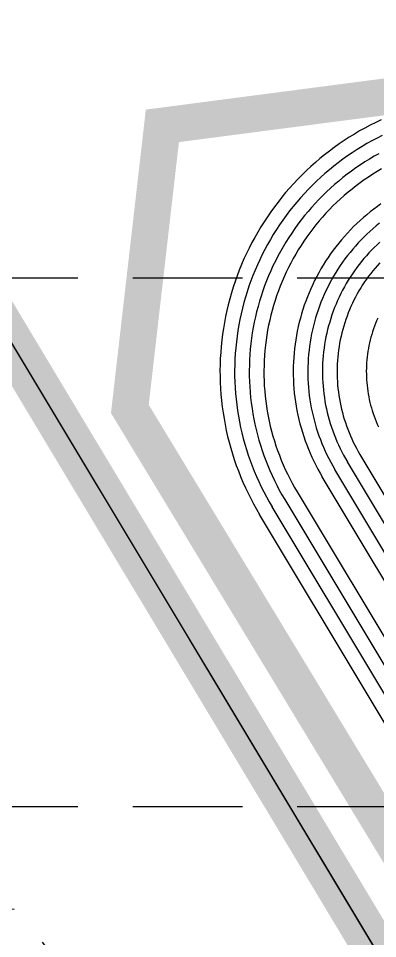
# Model space of a CAD drawing. Header units: inches. Extents: x 2439273 to 2445077, y 7048639 to 7057917.
# Drawn here: x 2442633.5 to 2442731.7, y 7055413.2 to 7055665.1 of the extents above; entities that cross this region are included whole.
import ezdxf

# ---------------------------------------------------------------- set-up
doc = ezdxf.new("R2010")
doc.units = ezdxf.units.IN
doc.header["$LTSCALE"] = 300
doc.header["$MEASUREMENT"] = 0
for name, pattern in [('DASHED', [0.29, 0.25, -0.04]), ('DASHEDX2', [0.165, 0.125, -0.04]), ('HIDDEN', [0.375, 0.25, -0.125]), ('PHANTOM', [4.25, 3.5, -0.15, 0.15, -0.15, 0.15, -0.15])]:
    doc.linetypes.add(name, pattern=pattern)
for name, color, linetype in [('BOUNDARY', 24, 'PHANTOM'), ('DRAINAGE_AREA', 250, 'DASHEDX2'), ('EC', 43, 'DASHEDX2'), ('GRID', 254, 'HIDDEN'), ('LIMITS OF DISTURBANCE', 1, 'HIDDEN'), ('new', 3, 'Continuous'), ('PC', 43, 'DASHEDX2')]:
    doc.layers.add(name, color=color, linetype=linetype)

msp = doc.modelspace()

# ---------------------------------------------------------------- linework, layer by layer
at = {"layer": 'BOUNDARY', "color": 7, "linetype": 'Continuous', "flags": 128}
msp.add_lwpolyline([(2442876.18, 7055168.29), (2442523.23, 7055757.19)], dxfattribs=at)
msp.add_lwpolyline([(2442876.18, 7055168.29), (2442523.23, 7055757.19), (2442523.23, 7055757.19, 0.076861), (2442876.71, 7055729.81), (2442876.71, 7055729.81), (2443140.66, 7055289.99)], format="xyb", dxfattribs=at)
at = {"layer": 'DRAINAGE_AREA', "color": 7, "linetype": 'DASHED', "const_width": 12, "flags": 128}
msp.add_lwpolyline([(2442523.23, 7055757.19), (2442876.18, 7055168.29), (2441748.83, 7054649.57)], dxfattribs=at)
at = {"layer": 'EC', "color": 43, "linetype": 'DASHEDX2', "flags": 128}
msp.add_lwpolyline([(2441844.2, 7054824.99), (2441875.68, 7054852.99), (2441898.86, 7054884.87), (2441905.16, 7054881.49), (2441901.87, 7054892.82), (2441900.61, 7054899), (2441905.65, 7054972.82), (2441902.22, 7055001.63), (2441869.92, 7055016.01), (2441836.85, 7055071.1), (2441839.36, 7055088.08), (2441825.34, 7055177.35), (2441816.05, 7055198.66), (2441819.07, 7055310.98), (2441814.01, 7055320.63), (2441824.21, 7055342), (2441883.65, 7055361.46), (2441929.18, 7055368.59), (2441971.97, 7055366.02), (2441999.69, 7055389.28), (2442041.4, 7055423.09), (2442109.69, 7055462.5), (2442164.52, 7055500.43), (2442165.5, 7055498.14), (2442165.59, 7055500.65), (2442238.19, 7055508.13), (2442237.21, 7055520.02), (2442234.42, 7055526.04), (2442211.66, 7055570.52), (2442166.14, 7055506.81), (2442187.56, 7055611.88), (2442191.85, 7055616.18), (2442221.35, 7055679.16), (2442221.89, 7055684.74), (2442243.9, 7055686.51), (2442302.14, 7055697.16), (2442323.1, 7055684.71), (2442407.41, 7055697.95), (2442426.6, 7055689.2), (2442491.89, 7055661.29), (2442488.06, 7055628.82), (2442487.97, 7055581.07), (2442430.33, 7055571.57), (2442396.58, 7055556.69), (2442401.85, 7055528.89), (2442403.83, 7055516.65), (2442422.84, 7055511.08), (2442497.97, 7055522.38), (2442513.86, 7055535.07), (2442604.96, 7055513.87), (2442599.47, 7055493.89), (2442606.72, 7055421.61), (2442632.72, 7055421.26), (2442643.91, 7055407.24), (2442694.82, 7055398.12), (2442722.1, 7055381.28), (2442735.3, 7055334.73), (2442736.79, 7055305.34), (2442749.48, 7055287.09), (2442762.16, 7055232.74), (2442768.45, 7055205.43), (2442748.79, 7055173.22), (2442764.99, 7055092.22), (2442784.44, 7055100.67), (2442766.69, 7055069.3), (2442750.85, 7055037.8)], dxfattribs=at)
at = {"layer": 'GRID', "linetype": 'HIDDEN', "ltscale": 0.4}
for p, q in [((2439424.76, 7055594.1), (2444925.44, 7055594.1)), ((2439424.76, 7055449.35), (2444925.44, 7055449.35))]:
    msp.add_line(p, q, dxfattribs=at)
at = {"layer": 'LIMITS OF DISTURBANCE', "linetype": 'HIDDEN', "const_width": 10, "flags": 128}
msp.add_lwpolyline([(2442886.99, 7052945.51), (2442895.43, 7053179.56), (2442913.36, 7053306.08), (2442998.8, 7053329.28), (2443093.73, 7053267.07), (2443296.25, 7053331.38), (2443338.44, 7053257.58), (2443392.24, 7053315.57), (2443340.55, 7053361.96), (2443447.09, 7053414.68), (2443517.82, 7053314.09), (2443574.97, 7053356.59), (2443489.91, 7053468.17), (2443446.06, 7053438.95), (2443383.6, 7053614.29), (2443418.05, 7053884.17), (2443327.03, 7054031.84), (2443323.07, 7054052.94), (2443416.73, 7054128.1), (2443524.9, 7054050.3), (2443573.71, 7054048.98), (2443787.41, 7054200.62), (2444024.68, 7054478.24), (2444110.5, 7054653.51), (2444155.29, 7054902.89), (2444160.77, 7055069.77), (2444147.31, 7055200.65), (2444077.57, 7055450.67), (2443950.4, 7055673.72), (2443333.94, 7055400.63), (2443359.36, 7055365.05), (2443134.35, 7055268.48), (2442886.46, 7055663.65), (2442672.88, 7055635.7), (2442663.99, 7055558.19), (2442899.02, 7055169.89), (2442892.76, 7055099.78), (2442914.05, 7055045.94), (2443178.35, 7054615.25), (2442985.45, 7054501.31), (2442726.73, 7054920.14), (2442733.57, 7054854.12), (2442852.43, 7053970.46), (2442450.39, 7053675.08), (2441832.15, 7054504.96), (2441778.69, 7054488.78), (2441880.34, 7054326.59), (2442122.98, 7053975.48), (2442344.49, 7053665.13), (2442528.89, 7053430.2), (2442805.16, 7053043.91), (2442834.55, 7052997.62)], close=True, dxfattribs=at)
at = {"layer": 'new', "color": 3, "linetype": 'PHANTOM', "flags": 128}
msp.add_lwpolyline([(2442876.18, 7055168.29), (2442523.23, 7055757.19), (2442523.23, 7055757.19, 0.076861), (2442876.71, 7055729.81), (2442876.71, 7055729.81), (2443140.66, 7055289.99)], format="xyb", dxfattribs=at)
at = {"layer": 'PC', "color": 24, "linetype": 'Continuous', "flags": 128}
for points in [[(2442732.69, 7055637.34), (2442731.19, 7055636.62), (2442729.72, 7055635.88), (2442728.25, 7055635.1), (2442726.81, 7055634.3), (2442725.38, 7055633.46), (2442723.98, 7055632.59), (2442722.59, 7055631.69), (2442721.22, 7055630.75), (2442719.87, 7055629.79), (2442718.54, 7055628.81), (2442717.24, 7055627.79), (2442715.96, 7055626.74), (2442714.7, 7055625.67), (2442713.46, 7055624.57), (2442712.25, 7055623.44), (2442711.06, 7055622.28), (2442709.9, 7055621.11), (2442708.77, 7055619.9), (2442707.66, 7055618.67), (2442706.58, 7055617.42), (2442705.52, 7055616.14), (2442704.49, 7055614.84), (2442703.5, 7055613.52), (2442702.53, 7055612.18), (2442701.59, 7055610.82), (2442700.68, 7055609.44), (2442699.8, 7055608.03), (2442698.95, 7055606.61), (2442698.14, 7055605.17), (2442697.35, 7055603.72), (2442696.6, 7055602.24), (2442695.88, 7055600.75), (2442695.19, 7055599.25), (2442694.53, 7055597.73), (2442693.91, 7055596.2), (2442693.32, 7055594.65), (2442692.76, 7055593.09), (2442692.24, 7055591.52), (2442691.76, 7055589.94), (2442691.3, 7055588.34), (2442690.89, 7055586.74), (2442690.5, 7055585.13), (2442690.16, 7055583.51), (2442689.84, 7055581.89), (2442689.57, 7055580.26), (2442689.33, 7055578.62), (2442689.12, 7055576.98), (2442688.95, 7055575.33), (2442688.82, 7055573.68), (2442688.72, 7055572.03), (2442688.66, 7055570.37), (2442688.63, 7055568.72), (2442688.64, 7055567.06), (2442688.69, 7055565.41), (2442688.77, 7055563.76), (2442688.89, 7055562.11), (2442689.05, 7055560.46), (2442689.24, 7055558.81), (2442689.46, 7055557.17), (2442689.73, 7055555.54), (2442690.02, 7055553.91), (2442690.36, 7055552.29), (2442690.72, 7055550.68), (2442691.13, 7055549.07), (2442691.56, 7055547.48), (2442692.04, 7055545.89), (2442692.54, 7055544.31), (2442693.08, 7055542.75), (2442693.66, 7055541.2), (2442694.27, 7055539.66), (2442694.91, 7055538.13), (2442695.59, 7055536.62), (2442696.29, 7055535.13), (2442697.03, 7055533.65), (2442697.81, 7055532.18), (2442698.61, 7055530.73), (2442699.45, 7055529.31)], [(2442732.95, 7055633.03), (2442731.55, 7055632.33), (2442730.17, 7055631.59), (2442728.8, 7055630.83), (2442727.45, 7055630.03), (2442726.12, 7055629.21), (2442724.8, 7055628.35), (2442723.5, 7055627.47), (2442722.23, 7055626.56), (2442720.97, 7055625.62), (2442719.73, 7055624.66), (2442718.52, 7055623.67), (2442717.32, 7055622.65), (2442716.15, 7055621.61), (2442715.01, 7055620.54), (2442713.88, 7055619.45), (2442712.78, 7055618.33), (2442711.71, 7055617.19), (2442710.66, 7055616.02), (2442709.63, 7055614.84), (2442708.63, 7055613.63), (2442707.66, 7055612.4), (2442706.71, 7055611.15), (2442705.8, 7055609.88), (2442704.91, 7055608.59), (2442704.05, 7055607.28), (2442703.21, 7055605.95), (2442702.41, 7055604.6), (2442701.64, 7055603.24), (2442700.89, 7055601.86), (2442700.18, 7055600.46), (2442699.49, 7055599.05), (2442698.84, 7055597.62), (2442698.22, 7055596.18), (2442697.63, 7055594.73), (2442697.07, 7055593.27), (2442696.55, 7055591.79), (2442696.05, 7055590.3), (2442695.59, 7055588.8), (2442695.16, 7055587.29), (2442694.77, 7055585.78), (2442694.41, 7055584.25), (2442694.08, 7055582.72), (2442693.78, 7055581.18), (2442693.52, 7055579.63), (2442693.29, 7055578.08), (2442693.1, 7055576.52), (2442692.94, 7055574.96), (2442692.81, 7055573.4), (2442692.72, 7055571.84), (2442692.66, 7055570.27), (2442692.63, 7055568.7), (2442692.64, 7055567.13), (2442692.69, 7055565.57), (2442692.77, 7055564), (2442692.88, 7055562.44), (2442693.03, 7055560.87), (2442693.21, 7055559.32), (2442693.42, 7055557.76), (2442693.67, 7055556.22), (2442693.95, 7055554.67), (2442694.26, 7055553.14), (2442694.61, 7055551.61), (2442694.99, 7055550.09), (2442695.41, 7055548.58), (2442695.86, 7055547.07), (2442696.34, 7055545.58), (2442696.85, 7055544.1), (2442697.39, 7055542.63), (2442697.97, 7055541.17), (2442698.58, 7055539.72), (2442699.22, 7055538.29), (2442699.89, 7055536.88), (2442700.59, 7055535.47), (2442701.32, 7055534.09), (2442702.08, 7055532.72), (2442702.88, 7055531.36)], [(2442732.08, 7055628.08), (2442730.79, 7055627.36), (2442729.51, 7055626.61), (2442728.26, 7055625.83), (2442727.01, 7055625.02), (2442725.79, 7055624.19), (2442724.58, 7055623.33), (2442723.39, 7055622.44), (2442722.23, 7055621.53), (2442721.08, 7055620.6), (2442719.95, 7055619.64), (2442718.85, 7055618.65), (2442717.76, 7055617.64), (2442716.7, 7055616.61), (2442715.66, 7055615.55), (2442714.65, 7055614.48), (2442713.65, 7055613.38), (2442712.69, 7055612.26), (2442711.74, 7055611.12), (2442710.83, 7055609.95), (2442709.93, 7055608.77), (2442709.07, 7055607.57), (2442708.23, 7055606.35), (2442707.41, 7055605.11), (2442706.63, 7055603.86), (2442705.87, 7055602.59), (2442705.14, 7055601.3), (2442704.43, 7055600), (2442703.76, 7055598.68), (2442703.11, 7055597.35), (2442702.5, 7055596), (2442701.91, 7055594.64), (2442701.35, 7055593.27), (2442700.83, 7055591.88), (2442700.33, 7055590.49), (2442699.86, 7055589.08), (2442699.43, 7055587.67), (2442699.02, 7055586.24), (2442698.65, 7055584.81), (2442698.31, 7055583.37), (2442698, 7055581.92), (2442697.72, 7055580.47), (2442697.47, 7055579.01), (2442697.25, 7055577.54), (2442697.07, 7055576.07), (2442696.92, 7055574.6), (2442696.8, 7055573.12), (2442696.71, 7055571.64), (2442696.66, 7055570.16), (2442696.63, 7055568.68), (2442696.64, 7055567.2), (2442696.69, 7055565.72), (2442696.76, 7055564.24), (2442696.87, 7055562.77), (2442697, 7055561.29), (2442697.17, 7055559.82), (2442697.38, 7055558.35), (2442697.61, 7055556.89), (2442697.88, 7055555.43), (2442698.17, 7055553.98), (2442698.5, 7055552.54), (2442698.86, 7055551.1), (2442699.26, 7055549.68), (2442699.68, 7055548.26), (2442700.13, 7055546.85), (2442700.62, 7055545.45), (2442701.13, 7055544.06), (2442701.67, 7055542.68), (2442702.25, 7055541.32), (2442702.85, 7055539.96), (2442703.49, 7055538.63), (2442704.15, 7055537.3), (2442704.84, 7055535.99), (2442705.56, 7055534.7), (2442706.31, 7055533.42)], [(2442732.78, 7055623.89), (2442731.58, 7055623.18), (2442730.4, 7055622.45), (2442729.23, 7055621.69), (2442728.07, 7055620.91), (2442726.94, 7055620.1), (2442725.82, 7055619.26), (2442724.72, 7055618.41), (2442723.64, 7055617.53), (2442722.58, 7055616.62), (2442721.54, 7055615.69), (2442720.52, 7055614.74), (2442719.52, 7055613.77), (2442718.54, 7055612.78), (2442717.59, 7055611.77), (2442716.65, 7055610.73), (2442715.74, 7055609.68), (2442714.85, 7055608.6), (2442713.99, 7055607.51), (2442713.15, 7055606.4), (2442712.33, 7055605.27), (2442711.54, 7055604.12), (2442710.78, 7055602.95), (2442710.04, 7055601.77), (2442709.32, 7055600.58), (2442708.64, 7055599.36), (2442707.97, 7055598.14), (2442707.34, 7055596.9), (2442706.73, 7055595.64), (2442706.15, 7055594.37), (2442705.6, 7055593.09), (2442705.08, 7055591.8), (2442704.58, 7055590.5), (2442704.11, 7055589.19), (2442703.67, 7055587.86), (2442703.26, 7055586.53), (2442702.88, 7055585.19), (2442702.53, 7055583.84), (2442702.21, 7055582.49), (2442701.92, 7055581.12), (2442701.65, 7055579.75), (2442701.42, 7055578.38), (2442701.22, 7055577), (2442701.04, 7055575.62), (2442700.9, 7055574.23), (2442700.79, 7055572.84), (2442700.71, 7055571.45), (2442700.66, 7055570.06), (2442700.63, 7055568.67), (2442700.64, 7055567.27), (2442700.68, 7055565.88), (2442700.75, 7055564.49), (2442700.85, 7055563.1), (2442700.98, 7055561.71), (2442701.14, 7055560.32), (2442701.33, 7055558.94), (2442701.55, 7055557.57), (2442701.8, 7055556.2), (2442702.08, 7055554.83), (2442702.39, 7055553.47), (2442702.73, 7055552.12), (2442703.1, 7055550.78), (2442703.5, 7055549.44), (2442703.93, 7055548.11), (2442704.38, 7055546.8), (2442704.87, 7055545.49), (2442705.38, 7055544.19), (2442705.92, 7055542.91), (2442706.49, 7055541.64), (2442707.08, 7055540.38), (2442707.71, 7055539.13), (2442708.36, 7055537.9), (2442709.03, 7055536.68), (2442709.74, 7055535.47)], [(2442732.64, 7055614.34), (2442731.65, 7055613.63), (2442730.67, 7055612.9), (2442729.71, 7055612.15), (2442728.77, 7055611.38), (2442727.84, 7055610.59), (2442726.93, 7055609.78), (2442726.03, 7055608.95), (2442725.16, 7055608.1), (2442724.3, 7055607.23), (2442723.47, 7055606.34), (2442722.65, 7055605.44), (2442721.85, 7055604.51), (2442721.08, 7055603.57), (2442720.32, 7055602.62), (2442719.59, 7055601.64), (2442718.87, 7055600.65), (2442718.18, 7055599.65), (2442717.51, 7055598.63), (2442716.86, 7055597.6), (2442716.24, 7055596.55), (2442715.64, 7055595.49), (2442715.06, 7055594.42), (2442714.5, 7055593.33), (2442713.97, 7055592.23), (2442713.46, 7055591.12), (2442712.98, 7055590), (2442712.52, 7055588.87), (2442712.09, 7055587.73), (2442711.68, 7055586.59), (2442711.29, 7055585.43), (2442710.93, 7055584.26), (2442710.6, 7055583.09), (2442710.29, 7055581.91), (2442710.01, 7055580.72), (2442709.76, 7055579.53), (2442709.53, 7055578.33), (2442709.32, 7055577.13), (2442709.14, 7055575.92), (2442708.99, 7055574.71), (2442708.87, 7055573.5), (2442708.77, 7055572.28), (2442708.7, 7055571.07), (2442708.65, 7055569.85), (2442708.63, 7055568.63), (2442708.64, 7055567.41), (2442708.68, 7055566.19), (2442708.74, 7055564.97), (2442708.82, 7055563.76), (2442708.94, 7055562.54), (2442709.08, 7055561.33), (2442709.25, 7055560.12), (2442709.44, 7055558.92), (2442709.66, 7055557.72), (2442709.9, 7055556.52), (2442710.17, 7055555.33), (2442710.47, 7055554.15), (2442710.79, 7055552.98), (2442711.14, 7055551.81), (2442711.51, 7055550.65), (2442711.91, 7055549.49), (2442712.34, 7055548.35), (2442712.79, 7055547.22), (2442713.26, 7055546.09), (2442713.76, 7055544.98), (2442714.28, 7055543.88), (2442714.82, 7055542.78), (2442715.39, 7055541.71), (2442715.98, 7055540.64), (2442716.6, 7055539.59)], [(2442732.21, 7055609.03), (2442731.33, 7055608.31), (2442730.47, 7055607.58), (2442729.62, 7055606.82), (2442728.79, 7055606.05), (2442727.98, 7055605.26), (2442727.18, 7055604.45), (2442726.41, 7055603.63), (2442725.65, 7055602.79), (2442724.91, 7055601.93), (2442724.19, 7055601.06), (2442723.49, 7055600.17), (2442722.8, 7055599.27), (2442722.14, 7055598.35), (2442721.5, 7055597.42), (2442720.88, 7055596.47), (2442720.27, 7055595.51), (2442719.69, 7055594.54), (2442719.13, 7055593.55), (2442718.6, 7055592.56), (2442718.08, 7055591.55), (2442717.59, 7055590.53), (2442717.12, 7055589.5), (2442716.67, 7055588.46), (2442716.24, 7055587.41), (2442715.84, 7055586.35), (2442715.46, 7055585.28), (2442715.1, 7055584.21), (2442714.77, 7055583.13), (2442714.46, 7055582.04), (2442714.17, 7055580.94), (2442713.91, 7055579.84), (2442713.68, 7055578.73), (2442713.46, 7055577.62), (2442713.27, 7055576.5), (2442713.11, 7055575.38), (2442712.97, 7055574.26), (2442712.85, 7055573.13), (2442712.76, 7055572.01), (2442712.69, 7055570.88), (2442712.65, 7055569.74), (2442712.63, 7055568.61), (2442712.64, 7055567.48), (2442712.67, 7055566.35), (2442712.73, 7055565.22), (2442712.81, 7055564.09), (2442712.92, 7055562.96), (2442713.05, 7055561.83), (2442713.2, 7055560.71), (2442713.38, 7055559.59), (2442713.58, 7055558.48), (2442713.81, 7055557.37), (2442714.06, 7055556.27), (2442714.34, 7055555.17), (2442714.64, 7055554.08), (2442714.96, 7055552.99), (2442715.31, 7055551.91), (2442715.68, 7055550.84), (2442716.07, 7055549.78), (2442716.49, 7055548.73), (2442716.93, 7055547.68), (2442717.39, 7055546.65), (2442717.87, 7055545.63), (2442718.38, 7055544.61), (2442718.91, 7055543.61), (2442719.46, 7055542.62), (2442720.03, 7055541.64)], [(2442732.31, 7055603.86), (2442731.55, 7055603.15), (2442730.8, 7055602.42), (2442730.07, 7055601.68), (2442729.35, 7055600.92), (2442728.65, 7055600.14), (2442727.97, 7055599.35), (2442727.3, 7055598.54), (2442726.65, 7055597.72), (2442726.02, 7055596.89), (2442725.41, 7055596.04), (2442724.82, 7055595.18), (2442724.24, 7055594.31), (2442723.69, 7055593.42), (2442723.15, 7055592.53), (2442722.63, 7055591.62), (2442722.14, 7055590.7), (2442721.66, 7055589.77), (2442721.21, 7055588.82), (2442720.77, 7055587.87), (2442720.36, 7055586.91), (2442719.96, 7055585.95), (2442719.59, 7055584.97), (2442719.24, 7055583.98), (2442718.91, 7055582.99), (2442718.61, 7055581.99), (2442718.32, 7055580.99), (2442718.06, 7055579.98), (2442717.81, 7055578.96), (2442717.6, 7055577.94), (2442717.4, 7055576.91), (2442717.22, 7055575.88), (2442717.07, 7055574.85), (2442716.94, 7055573.81), (2442716.83, 7055572.77), (2442716.75, 7055571.73), (2442716.69, 7055570.68), (2442716.65, 7055569.64), (2442716.63, 7055568.59), (2442716.64, 7055567.55), (2442716.67, 7055566.5), (2442716.72, 7055565.46), (2442716.8, 7055564.42), (2442716.89, 7055563.38), (2442717.01, 7055562.34), (2442717.16, 7055561.3), (2442717.32, 7055560.27), (2442717.51, 7055559.24), (2442717.72, 7055558.22), (2442717.95, 7055557.2), (2442718.21, 7055556.18), (2442718.48, 7055555.18), (2442718.78, 7055554.17), (2442719.1, 7055553.18), (2442719.44, 7055552.19), (2442719.81, 7055551.21), (2442720.19, 7055550.24), (2442720.6, 7055549.28), (2442721.02, 7055548.32), (2442721.47, 7055547.38), (2442721.94, 7055546.44), (2442722.43, 7055545.52), (2442722.93, 7055544.6), (2442723.46, 7055543.7)], [(2442732.29, 7055598.21), (2442731.65, 7055597.49), (2442731.02, 7055596.77), (2442730.41, 7055596.03), (2442729.82, 7055595.28), (2442729.24, 7055594.51), (2442728.68, 7055593.74), (2442728.13, 7055592.95), (2442727.61, 7055592.15), (2442727.1, 7055591.34), (2442726.61, 7055590.51), (2442726.13, 7055589.68), (2442725.68, 7055588.84), (2442725.24, 7055587.98), (2442724.83, 7055587.12), (2442724.43, 7055586.25), (2442724.05, 7055585.37), (2442723.69, 7055584.48), (2442723.35, 7055583.59), (2442723.02, 7055582.68), (2442722.72, 7055581.77), (2442722.44, 7055580.86), (2442722.18, 7055579.94), (2442721.94, 7055579.01), (2442721.72, 7055578.08), (2442721.52, 7055577.14), (2442721.33, 7055576.2), (2442721.17, 7055575.25), (2442721.03, 7055574.31), (2442720.92, 7055573.36), (2442720.82, 7055572.4), (2442720.74, 7055571.45), (2442720.68, 7055570.49), (2442720.65, 7055569.53), (2442720.63, 7055568.57), (2442720.64, 7055567.62), (2442720.67, 7055566.66), (2442720.71, 7055565.7), (2442720.78, 7055564.75), (2442720.87, 7055563.79), (2442720.98, 7055562.84), (2442721.11, 7055561.89), (2442721.27, 7055560.94), (2442721.44, 7055560), (2442721.63, 7055559.06), (2442721.84, 7055558.13), (2442722.08, 7055557.2), (2442722.33, 7055556.28), (2442722.6, 7055555.36), (2442722.9, 7055554.45), (2442723.21, 7055553.54), (2442723.54, 7055552.64), (2442723.9, 7055551.75), (2442724.27, 7055550.87), (2442724.66, 7055549.99), (2442725.07, 7055549.13), (2442725.5, 7055548.27), (2442725.94, 7055547.42), (2442726.41, 7055546.58), (2442726.89, 7055545.76)], [(2442731.74, 7055583), (2442731.43, 7055582.28), (2442731.13, 7055581.55), (2442730.85, 7055580.82), (2442730.59, 7055580.08), (2442730.34, 7055579.34), (2442730.11, 7055578.59), (2442729.9, 7055577.83), (2442729.7, 7055577.08), (2442729.52, 7055576.31), (2442729.35, 7055575.55), (2442729.21, 7055574.78), (2442729.08, 7055574), (2442728.96, 7055573.23), (2442728.86, 7055572.45), (2442728.78, 7055571.67), (2442728.72, 7055570.89), (2442728.68, 7055570.11), (2442728.65, 7055569.32), (2442728.63, 7055568.54), (2442728.64, 7055567.75), (2442728.66, 7055566.97), (2442728.7, 7055566.19), (2442728.76, 7055565.41), (2442728.83, 7055564.63), (2442728.92, 7055563.85), (2442729.03, 7055563.07), (2442729.15, 7055562.3), (2442729.29, 7055561.52), (2442729.45, 7055560.76), (2442729.62, 7055559.99), (2442729.81, 7055559.23), (2442730.02, 7055558.48), (2442730.25, 7055557.72), (2442730.49, 7055556.98), (2442730.74, 7055556.24), (2442731.01, 7055555.5), (2442731.3, 7055554.77), (2442731.61, 7055554.05), (2442731.93, 7055553.33)], [(2442726.89, 7055545.76), (2442935.08, 7055198.4)], [(2442928.22, 7055194.29), (2442720.03, 7055541.64)], [(2442931.65, 7055196.35), (2442723.46, 7055543.7)], [(2442924.78, 7055192.23), (2442716.6, 7055539.59)], [(2442709.74, 7055535.47), (2442917.92, 7055188.12)], [(2442706.31, 7055533.42), (2442914.49, 7055186.06)], [(2442907.63, 7055181.95), (2442699.45, 7055529.31)], [(2442911.06, 7055184.01), (2442702.88, 7055531.36)]]:
    msp.add_lwpolyline(points, dxfattribs=at)

doc.saveas('drawing.dxf')
